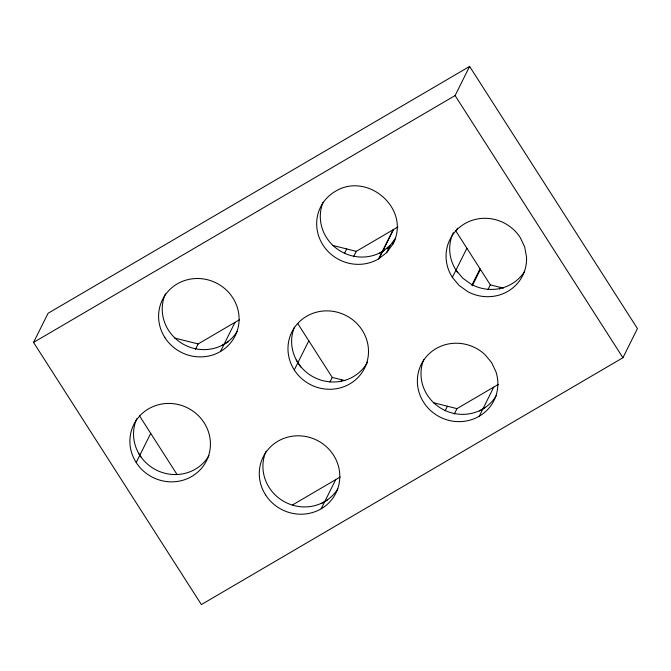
<?xml version="1.0" encoding="UTF-8"?>
<svg xmlns="http://www.w3.org/2000/svg" width="671" height="671" viewBox="0 0 671 671"><rect width="100%" height="100%" fill="white"/><g stroke="black" fill="none" stroke-linecap="round" stroke-linejoin="round"><path stroke-width="1.01" d="M392.636 244.454C411.809 209.847 368.136 171.155 335.299 191.344A40.604 38.851 26.5 0 0 322.969 245.024A40.604 38.851 26.5 0 0 378.561 258.931L386.613 252.631L392.636 244.454L394.909 239.908M33.55 342.411L48.077 313.273L469.625 66.421L637.45 328.589L622.923 357.727L201.375 604.579L33.55 342.411L455.097 95.567L469.625 66.421M136.196 462.529A40.604 38.851 26.5 0 1 168.404 403.43A40.604 38.851 26.5 0 1 205.871 461.958A40.604 38.851 26.5 0 1 136.196 462.529L150.723 433.382M195.42 349.406L198.146 343.938L239.497 319.723M220.482 351.495L235.009 322.357M344.433 253.495L346.706 248.941M294.275 369.956A40.604 38.851 26.5 0 1 326.483 310.866A40.604 38.851 26.5 0 1 363.95 369.394A40.604 38.851 26.5 0 1 294.275 369.956L308.811 340.818M353.558 256.8L356.284 251.34L397.928 226.957M378.561 258.931L393.089 229.784M379.006 258.662L393.541 229.524M386.613 252.631L390.245 245.343L395.672 237.987M329.981 381.992L332.246 377.438L297.647 323.38M340.927 381.656L341.833 379.828M456.632 230.01L457.538 228.19M321.174 508.794L335.701 479.656M452.355 277.383A40.604 38.851 26.5 0 1 464.684 223.711A40.604 38.851 26.5 0 1 520.277 237.618L524.714 247.037L526.542 257.178A40.604 38.851 26.5 0 1 467.721 291.617L459.115 285.452L452.355 277.383L466.89 248.245M471.881 285.2L480.05 268.811M472.275 285.829L480.453 269.432M488.06 289.419L490.333 284.865L455.626 230.656M499.534 289.218L500.44 287.398M445.125 410.786L447.398 406.24M454.259 414.099L456.985 408.631L498.276 384.449M479.253 416.221L493.781 387.083M390.245 245.343L382.646 251.382L384.399 250.35M222.311 345.263L228.601 341.581M379.501 253.219L382.193 251.642A40.604 38.851 26.5 0 1 334.946 247.205A40.604 38.851 26.5 0 1 323.103 202.197M387.024 248.807L388.786 247.784M292.59 504.902L340.189 477.022M321.216 503.611L327.498 499.929M479.295 411.038L485.578 407.364M332.699 245.435L356.284 251.34M490.333 284.865L503.451 288.153M174.754 338.092L198.146 343.938M332.246 377.438L344.835 380.583M433.399 402.734L456.985 408.631M453.319 232.694A40.604 38.851 26.5 0 0 455.986 270.103L462.747 278.171L471.352 284.336A40.604 38.851 26.5 0 0 524.647 271.285M455.097 95.567L622.923 357.727M455.986 270.103L457.639 272.669M296.238 360.059L300.7 367.029M139.534 415.903L177.018 474.456M138.712 453.495L140.952 456.985M337.874 488.79A40.604 38.851 26.5 0 1 285.049 502.084A40.604 38.851 26.5 0 1 266.119 451.122M367.582 362.105A40.604 38.851 26.5 0 1 315.169 377.865A40.604 38.851 26.5 0 1 294.41 327.129M496.473 395.353A40.604 38.851 26.5 0 1 444.076 409.998A40.604 38.851 26.5 0 1 423.795 359.497M209.008 455.55A40.604 38.851 26.5 0 1 156.133 469.96A40.604 38.851 26.5 0 1 136.733 418.763M237.173 331.491A40.604 38.851 26.5 0 1 184.357 344.785A40.604 38.851 26.5 0 1 165.427 293.831M491.583 362.55L484.823 354.481A40.604 38.851 26.5 0 0 420.423 366.165A40.604 38.851 26.5 0 0 455.861 421.522A40.604 38.851 26.5 0 0 496.02 371.969L491.583 362.55M265.582 494.888A40.604 38.851 26.5 0 0 335.257 494.326A40.604 38.851 26.5 0 0 297.79 435.798A40.604 38.851 26.5 0 0 265.582 494.888M164.89 337.588A40.604 38.851 26.5 0 0 234.556 337.027A40.604 38.851 26.5 0 0 197.098 278.499A40.604 38.851 26.5 0 0 164.89 337.588"/></g></svg>
